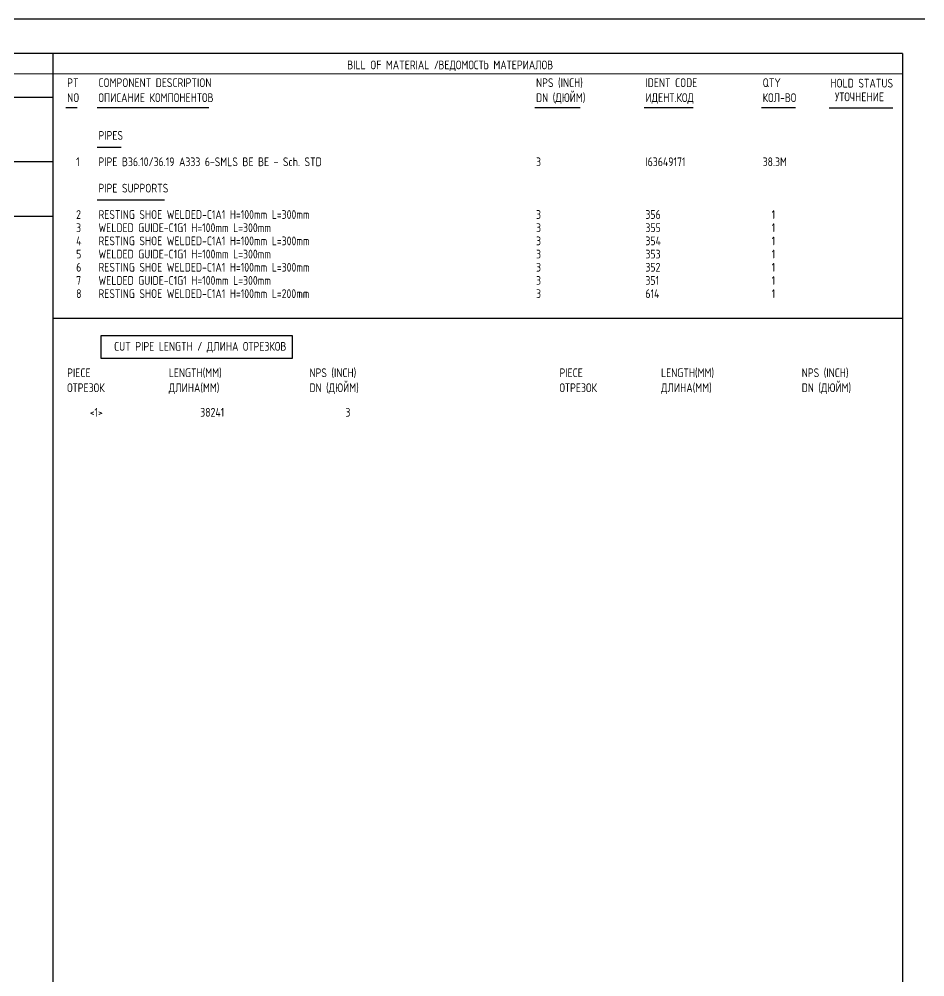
# Model space of a CAD drawing. Extents: x -1005 to 594, y -998 to 420.
# Drawn here: x 395.3 to 594, y 210 to 420 of the extents above; entities that cross this region are included whole.
import ezdxf

# ---------------------------------------------------------------- set-up
doc = ezdxf.new("R2010")
doc.units = 0
doc.styles.add('TTFN17', font='GOST type A')

msp = doc.modelspace()

# ---------------------------------------------------------------- linework, layer by layer
at = {"layer": 'GT_1', "flags": 128}
for points in [[(594, 420), (0, 420)], [(589.1, 412.5), (25.4, 412.5)], [(402.7, 412.5), (402.7, 7.5)], [(589.1, 412.5), (589.1, 7.5)], [(589.1, 408), (162.7, 407.9)], [(190.3, 402.9), (402.7, 402.9)], [(408.046, 400.531), (405.557, 400.531)], [(436.894, 400.531), (412.414, 400.531)], [(518.373, 400.531), (508.414, 400.531)], [(543.202, 400.531), (532.414, 400.531)], [(565.597, 400.531), (558.129, 400.531)], [(587, 400.5), (573, 400.5)], [(417.669, 391.854), (412.414, 391.854)], [(402.7, 388.7), (226.9, 388.7)], [(427.211, 380.289), (412.414, 380.289)], [(402.7, 376.7), (25.4, 376.7)], [(402.7, 354.428), (589, 354.428)], [(413.271, 350.643), (455.204, 350.643), (455.204, 345.595), (413.271, 345.595), (413.271, 350.643)]]:
    msp.add_lwpolyline(points, dxfattribs=at)

# ---------------------------------------------------------------- texts
at = {"layer": 'GT_1', "style": 'TTFN17'}
for s, p in [('BILL OF MATERIAL /', (467.289, 409)), ('ВЕДОМОСТЬ МАТЕРИАЛОВ', (487.289, 409)), ('PT', (405.846, 405.109)), ('COMPONENT DESCRIPTION', (412.703, 405.109)), ('NPS (INCH)', (508.703, 405.109)), ('IDENT CODE', (532.703, 405.109)), ('QTY', (558.417, 405.109)), ('HOLD STATUS', (573.289, 405)), ('NO', (405.846, 401.822)), ('ОПИСАНИЕ КОМПОНЕНТОВ', (412.703, 401.822)), ('DN (ДЮЙМ)', (508.703, 401.822)), ('ИДЕНТ.КОД', (532.703, 401.822)), ('КОЛ-ВО', (558.417, 401.822)), ('УТОЧНЕНИЕ', (574.289, 402)), ('PIPES', (412.703, 393.544)), ('  1', (405.846, 387.762)), ('PIPE B36.10/36.19 A333 6-SMLS BE BE - Sch. STD', (412.703, 387.762)), ('3', (508.703, 387.762)), ('I63649171', (532.703, 387.762)), ('38.3M', (558.417, 387.762)), ('PIPE SUPPORTS', (412.703, 381.98)), ('  2', (405.846, 376.197)), ('RESTING SHOE WELDED-C1A1 H=100mm L=300mm', (412.703, 376.197)), ('3', (508.703, 376.197)), ('356', (532.703, 376.197)), ('  1', (558.417, 376.197)), ('  3', (405.846, 373.306)), ('WELDED GUIDE-C1G1 H=100mm L=300mm', (412.703, 373.306)), ('3', (508.703, 373.306)), ('355', (532.703, 373.306)), ('  1', (558.417, 373.306)), ('  4', (405.846, 370.415)), ('RESTING SHOE WELDED-C1A1 H=100mm L=300mm', (412.703, 370.415)), ('3', (508.703, 370.415)), ('354', (532.703, 370.415)), ('  1', (558.417, 370.415)), ('  5', (405.846, 367.524)), ('WELDED GUIDE-C1G1 H=100mm L=300mm', (412.703, 367.524)), ('3', (508.703, 367.524)), ('353', (532.703, 367.524)), ('  1', (558.417, 367.524)), ('  6', (405.846, 364.633)), ('RESTING SHOE WELDED-C1A1 H=100mm L=300mm', (412.703, 364.633)), ('3', (508.703, 364.633)), ('352', (532.703, 364.633)), ('  1', (558.417, 364.633)), ('  7', (405.846, 361.741)), ('WELDED GUIDE-C1G1 H=100mm L=300mm', (412.703, 361.741)), ('3', (508.703, 361.741)), ('351', (532.703, 361.741)), ('  1', (558.417, 361.741)), ('  8', (405.846, 358.85)), ('RESTING SHOE WELDED-C1A1 H=100mm L=200mm', (412.703, 358.85)), ('3', (508.703, 358.85)), ('614', (532.703, 358.85)), ('  1', (558.417, 358.85)), ('CUT PIPE LENGTH / ДЛИНА ОТРЕЗКОВ', (416.132, 347.286)), ('PIECE', (405.846, 341.503)), ('LENGTH(MM)', (428.132, 341.503)), ('NPS (INCH)', (458.989, 341.503)), ('PIECE', (513.846, 341.503)), ('LENGTH(MM)', (536.132, 341.503)), ('NPS (INCH)', (566.989, 341.503)), ('ДЛИНА(MM)', (428.132, 338.217)), ('DN (ДЮЙМ)', (458.989, 338.217)), ('ДЛИНА(MM)', (536.132, 338.217)), ('DN (ДЮЙМ)', (566.989, 338.217)), ('ОТРЕЗОК', (405.846, 338.217)), ('ОТРЕЗОК', (513.846, 338.217)), ('     <1>', (405.846, 332.83)), ('       38241', (428.132, 332.83)), ('        3', (458.989, 332.83))]:
    msp.add_text(s, height=1.925, dxfattribs=at).set_placement(p)

doc.saveas('drawing.dxf')
